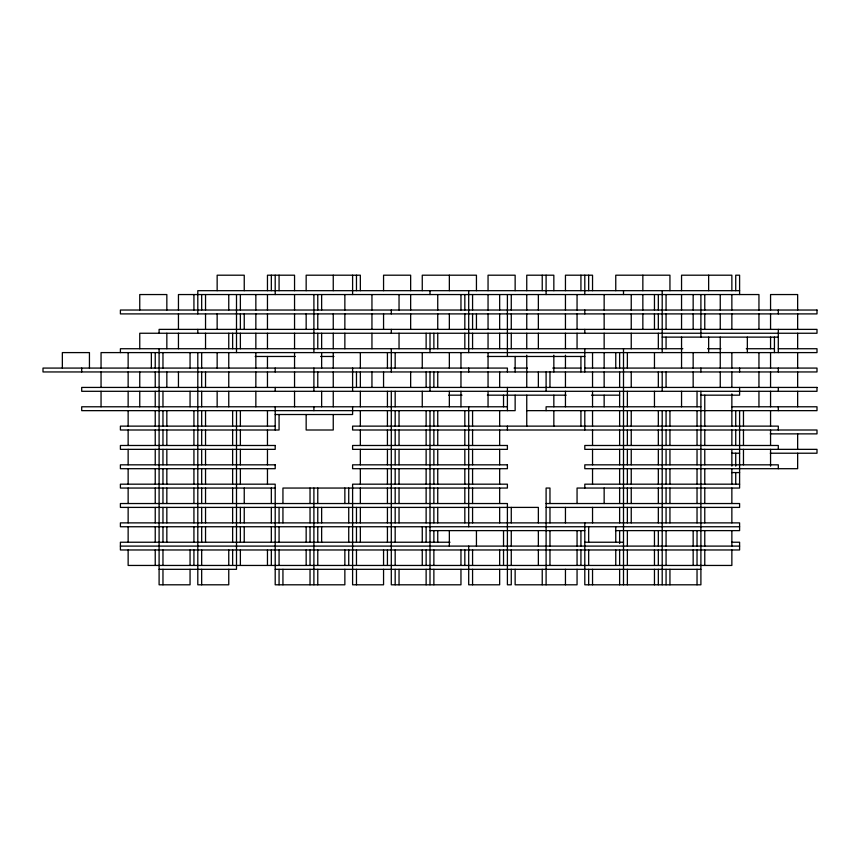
<?xml version="1.0" encoding="UTF-8"?>
<svg xmlns="http://www.w3.org/2000/svg" width="860" height="860" viewBox="0 0 860 860"><rect width="100%" height="100%" fill="white"/><g stroke="black" fill="none" stroke-linecap="round" stroke-linejoin="round"><path stroke-width="1.29" d="M739.6 290.68L197.8 290.68L197.8 313.9M662.2 337.12L778.3 337.12M682.84 348.73L120.4 348.73L120.4 352.6M707.576 348.73L720.916 348.73M746.276 348.73L774.43 348.73M778.3 348.73L817 348.73L817 352.6L101.05 352.6L101.05 368.08M255.183 356.47L295.216 356.47M320.576 356.47L333.916 356.47M487.383 356.47L584.8 356.47M514.076 368.08L527.416 368.08M552.776 368.08L580.93 368.08M584.8 368.08L817 368.08L817 371.95L43 371.95L43 368.08L507.4 368.08L507.4 371.95M448.683 395.17L462.024 395.17M487.383 395.17L566.116 395.17M591.476 395.17L619.63 395.17M700.9 395.17L739.6 395.17L739.6 387.43M507.4 406.78L81.7 406.78L81.7 410.65L515.14 410.65L515.14 395.17M700.9 406.78L546.1 406.78L546.1 410.65M731.591 406.78L817 406.78L817 410.65L526.75 410.65M275.2 414.52L352.6 414.52L352.6 406.78M275.2 426.13L120.4 426.13L120.4 430L279.07 430L279.07 414.52M770.291 433.87L817 433.87L817 430L352.6 430L352.6 426.13L778.3 426.13L778.3 430M731.591 453.22L739.6 453.22M770.291 453.22L817 453.22L817 449.35L584.8 449.35L584.8 445.48L778.3 445.48L778.3 449.35M731.591 472.57L739.6 472.57M739.6 484.18L584.8 484.18L584.8 488.05M275.2 488.05L120.4 488.05L120.4 484.18L275.2 484.18L275.2 584.8L344.86 584.8L344.86 569.32M546.1 503.53L739.6 503.53L739.6 507.4L546.1 507.4M739.6 526.75L120.4 526.75L120.4 522.88L739.6 522.88L739.6 530.62L615.491 530.62M430 530.62L584.8 530.62M450.017 542.23L120.4 542.23L120.4 549.97L739.6 549.97L739.6 542.23L731.591 542.23M584.8 542.23L623.5 542.23M120.4 546.1L739.6 546.1M159.1 569.32L236.5 569.32L236.5 410.65M275.2 569.32L700.9 569.32M797.65 310.03L797.65 294.55L770.56 294.55L770.56 310.03M797.65 313.9L797.65 329.38M797.65 333.25L797.65 348.73M797.65 352.6L797.65 368.08M797.65 371.95L797.65 387.43M797.65 391.3L797.65 406.78M797.65 433.87L797.65 449.35M797.65 453.22L797.65 468.7L584.8 468.7L584.8 464.83L778.3 464.83L778.3 468.7M778.3 310.03L778.3 313.9M778.3 329.38L778.3 352.6M778.3 368.08L778.3 371.95M778.3 387.43L778.3 391.3M778.3 406.78L778.3 410.65M774.43 337.12L774.43 352.6M770.56 313.9L770.56 329.38M770.56 337.12L770.56 348.73M770.56 352.6L770.56 368.08M770.56 371.95L770.56 387.43M770.56 391.3L770.56 406.78M770.56 410.65L770.56 426.13M770.56 430L770.56 445.48M770.56 449.35L770.56 466.12M758.95 310.03L758.95 294.55L178.45 294.55L178.45 310.03M758.95 313.9L758.95 329.38M758.95 352.6L758.95 368.08M758.95 371.95L758.95 387.43M758.95 391.3L758.95 406.78M747.34 337.12L747.34 352.6M743.47 410.65L743.47 426.13M743.47 430L743.47 445.48M743.47 449.35L743.47 464.83M739.6 294.55L739.6 275.2L735.73 275.2L735.73 290.68M739.6 368.08L739.6 371.95M739.6 410.65L739.6 488.05L577.06 488.05L577.06 503.53M735.73 410.65L735.73 426.13M735.73 430L735.73 445.48M735.73 453.22L735.73 466.12M735.73 472.57L735.73 484.18M731.86 290.68L731.86 275.2L681.55 275.2L681.55 290.68M731.86 294.55L731.86 310.03M731.86 313.9L731.86 329.38M731.86 352.6L731.86 368.08M731.86 371.95L731.86 387.43M731.86 393.88L731.86 426.13M731.86 430L731.86 445.48M731.86 449.35L731.86 466.12M731.86 468.7L731.86 484.18M731.86 488.05L731.86 503.53M731.86 507.4L731.86 522.88M731.86 530.62L731.86 546.1M731.86 549.97L731.86 565.45L128.14 565.45L128.14 549.97M720.25 294.55L720.25 310.03M720.25 313.9L720.25 329.38M720.25 337.12L720.25 368.08M720.25 371.95L720.25 387.43M708.64 275.2L708.64 290.68M708.64 337.12L708.64 352.6M704.77 294.55L704.77 310.03M704.77 313.9L704.77 329.38M704.77 395.17L704.77 426.13M704.77 430L704.77 445.48M704.77 449.35L704.77 464.83M704.77 468.7L704.77 484.18M704.77 488.05L704.77 503.53M704.77 507.4L704.77 522.88M704.77 530.62L704.77 546.1M704.77 549.97L704.77 565.45M700.9 294.55L700.9 337.12M700.9 368.08L700.9 371.95M700.9 391.3L700.9 584.8L584.8 584.8L584.8 522.88M697.03 391.3L697.03 406.78M697.03 410.65L697.03 426.13M697.03 430L697.03 445.48M697.03 449.35L697.03 464.83M697.03 468.7L697.03 484.18M697.03 488.05L697.03 503.53M697.03 507.4L697.03 522.88M697.03 530.62L697.03 546.1M697.03 549.97L697.03 565.45M697.03 569.32L697.03 584.8M693.16 294.55L693.16 310.03M693.16 313.9L693.16 329.38M693.16 352.6L693.16 368.08M693.16 371.95L693.16 387.43M693.16 530.62L693.16 546.1M693.16 549.97L693.16 565.45M681.55 294.55L681.55 310.03M681.55 313.9L681.55 329.38M681.55 337.12L681.55 368.08M681.55 391.3L681.55 406.78M669.94 290.68L669.94 275.2L615.76 275.2L615.76 290.68M669.94 410.65L669.94 426.13M669.94 430L669.94 445.48M669.94 449.35L669.94 464.83M669.94 468.7L669.94 484.18M669.94 488.05L669.94 503.53M669.94 507.4L669.94 522.88M669.94 569.32L669.94 584.8M666.07 294.55L666.07 310.03M666.07 313.9L666.07 329.38M666.07 337.12L666.07 348.73M666.07 371.95L666.07 387.43M666.07 410.65L666.07 426.13M666.07 430L666.07 445.48M666.07 449.35L666.07 464.83M666.07 468.7L666.07 484.18M666.07 488.05L666.07 503.53M666.07 507.4L666.07 522.88M666.07 530.62L666.07 546.1M666.07 549.97L666.07 565.45M666.07 569.32L666.07 584.8M662.2 290.68L662.2 352.6M662.2 371.95L662.2 391.3M662.2 410.65L662.2 584.8M658.33 294.55L658.33 310.03M658.33 313.9L658.33 329.38M658.33 333.25L658.33 348.73M658.33 371.95L658.33 387.43M658.33 410.65L658.33 426.13M658.33 430L658.33 445.48M658.33 449.35L658.33 464.83M658.33 468.7L658.33 484.18M658.33 488.05L658.33 503.53M658.33 507.4L658.33 522.88M658.33 530.62L658.33 546.1M658.33 549.97L658.33 565.45M658.33 569.32L658.33 584.8M654.46 294.55L654.46 310.03M654.46 313.9L654.46 329.38M654.46 352.6L654.46 368.08M654.46 391.3L654.46 406.78M654.46 530.62L654.46 546.1M654.46 549.97L654.46 565.45M654.46 569.32L654.46 584.8M642.85 275.2L642.85 290.68M642.85 294.55L642.85 310.03M642.85 313.9L642.85 329.38M631.24 294.55L631.24 310.03M631.24 313.9L631.24 329.38M631.24 333.25L631.24 348.73M631.24 371.95L631.24 387.43M631.24 410.65L631.24 426.13M631.24 430L631.24 445.48M631.24 449.35L631.24 464.83M631.24 468.7L631.24 484.18M631.24 488.05L631.24 503.53M631.24 507.4L631.24 522.88M627.37 352.6L627.37 368.08M627.37 391.3L627.37 406.78M627.37 410.65L627.37 426.13M627.37 430L627.37 445.48M627.37 449.35L627.37 464.83M627.37 468.7L627.37 484.18M627.37 488.05L627.37 503.53M627.37 507.4L627.37 522.88M627.37 530.62L627.37 546.1M627.37 549.97L627.37 565.45M627.37 569.32L627.37 584.8M623.5 290.68L623.5 294.55M623.5 348.73L623.5 584.8M619.63 352.6L619.63 368.08M619.63 371.95L619.63 387.43M619.63 391.3L619.63 406.78M619.63 410.65L619.63 426.13M619.63 430L619.63 445.48M619.63 449.35L619.63 464.83M619.63 468.7L619.63 484.18M619.63 488.05L619.63 503.53M619.63 507.4L619.63 522.88M619.63 530.62L619.63 543.52M619.63 549.97L619.63 565.45M619.63 569.32L619.63 584.8M615.76 352.6L615.76 368.08M615.76 526.75L615.76 542.23M615.76 549.97L615.76 565.45M604.15 294.55L604.15 310.03M604.15 313.9L604.15 329.38M604.15 333.25L604.15 348.73M604.15 352.6L604.15 368.08M604.15 371.95L604.15 387.43M604.15 395.17L604.15 406.78M604.15 488.05L604.15 503.53M592.54 290.68L592.54 275.2L565.45 275.2L565.45 290.68M592.54 352.6L592.54 368.08M592.54 371.95L592.54 387.43M592.54 391.3L592.54 406.78M592.54 410.65L592.54 426.13M592.54 430L592.54 445.48M592.54 449.35L592.54 464.83M592.54 468.7L592.54 484.18M592.54 507.4L592.54 522.88M592.54 569.32L592.54 584.8M588.67 275.2L588.67 290.68M588.67 526.75L588.67 542.23M588.67 549.97L588.67 565.45M588.67 569.32L588.67 584.8M584.8 275.2L584.8 294.55M584.8 310.03L584.8 313.9M584.8 329.38L584.8 333.25M584.8 348.73L584.8 371.95M584.8 410.65L584.8 430M580.93 275.2L580.93 290.68M580.93 356.47L580.93 371.95M580.93 410.65L580.93 426.13M580.93 530.62L580.93 546.1M580.93 549.97L580.93 565.45M577.06 294.55L577.06 310.03M577.06 313.9L577.06 329.38M577.06 333.25L577.06 348.73M577.06 530.62L577.06 546.1M577.06 549.97L577.06 565.45M577.06 569.32L577.06 584.8L515.14 584.8L515.14 569.32M565.45 294.55L565.45 310.03M565.45 313.9L565.45 329.38M565.45 333.25L565.45 348.73M565.45 355.18L565.45 368.08M565.45 371.95L565.45 387.43M565.45 391.3L565.45 406.78M565.45 507.4L565.45 522.88M565.45 569.32L565.45 584.8M553.84 290.68L553.84 275.2L526.75 275.2L526.75 290.68M553.84 355.18L553.84 371.95M553.84 395.17L553.84 406.78M553.84 410.65L553.84 426.13M549.97 371.95L549.97 387.43M549.97 503.53L549.97 488.05L546.1 488.05L546.1 584.8M549.97 507.4L549.97 522.88M549.97 530.62L549.97 546.1M549.97 549.97L549.97 565.45M546.1 275.2L546.1 294.55M546.1 371.95L546.1 391.3M542.23 275.2L542.23 290.68M542.23 569.32L542.23 584.8M538.36 294.55L538.36 310.03M538.36 313.9L538.36 329.38M538.36 333.25L538.36 348.73M538.36 371.95L538.36 387.43M538.36 522.88L538.36 507.4L120.4 507.4L120.4 503.53L507.4 503.53L507.4 584.8L511.27 584.8L511.27 569.32M538.36 530.62L538.36 546.1M538.36 549.97L538.36 565.45M526.75 294.55L526.75 310.03M526.75 313.9L526.75 329.38M526.75 333.25L526.75 348.73M526.75 355.18L526.75 387.43M526.75 395.17L526.75 426.13M515.14 290.68L515.14 275.2L488.05 275.2L488.05 290.68M515.14 356.47L515.14 371.95M511.27 294.55L511.27 310.03M511.27 313.9L511.27 329.38M511.27 333.25L511.27 348.73M511.27 507.4L511.27 522.88M511.27 530.62L511.27 546.1M511.27 549.97L511.27 565.45M507.4 294.55L507.4 356.47M507.4 387.43L507.4 410.65M507.4 426.13L507.4 430M503.53 395.17L503.53 406.78M503.53 530.62L503.53 546.1M503.53 549.97L503.53 565.45M499.66 294.55L499.66 310.03M499.66 313.9L499.66 329.38M499.66 333.25L499.66 348.73M499.66 371.95L499.66 387.43M499.66 410.65L499.66 426.13M499.66 430L499.66 445.48M499.66 449.35L499.66 464.83M499.66 468.7L499.66 484.18M499.66 488.05L499.66 503.53M499.66 507.4L499.66 522.88M499.66 549.97L499.66 565.45M499.66 569.32L499.66 584.8L468.7 584.8L468.7 546.1M488.05 294.55L488.05 310.03M488.05 313.9L488.05 329.38M488.05 333.25L488.05 348.73M488.05 352.6L488.05 368.08M488.05 371.95L488.05 387.43M488.05 391.3L488.05 406.78M476.44 290.68L476.44 275.2L422.26 275.2L422.26 290.68M476.44 313.9L476.44 329.38M476.44 530.62L476.44 546.1M472.57 294.55L472.57 310.03M472.57 313.9L472.57 329.38M472.57 333.25L472.57 348.73M472.57 410.65L472.57 426.13M472.57 430L472.57 445.48M472.57 449.35L472.57 464.83M472.57 468.7L472.57 484.18M472.57 488.05L472.57 503.53M472.57 507.4L472.57 522.88M472.57 549.97L472.57 565.45M472.57 569.32L472.57 584.8M468.7 290.68L468.7 352.6M468.7 368.08L468.7 371.95M468.7 406.78L468.7 526.75M464.83 294.55L464.83 310.03M464.83 313.9L464.83 329.38M464.83 333.25L464.83 348.73M464.83 410.65L464.83 426.13M464.83 430L464.83 445.48M464.83 449.35L464.83 464.83M464.83 468.7L464.83 484.18M464.83 488.05L464.83 503.53M464.83 507.4L464.83 522.88M464.83 549.97L464.83 565.45M460.96 294.55L460.96 310.03M460.96 352.6L460.96 368.08M460.96 371.95L460.96 387.43M460.96 391.3L460.96 406.78M460.96 549.97L460.96 565.45M460.96 569.32L460.96 584.8L391.3 584.8L391.3 391.3M449.35 275.2L449.35 290.68M449.35 313.9L449.35 329.38M449.35 352.6L449.35 368.08M449.35 391.3L449.35 406.78M449.35 530.62L449.35 546.1M437.74 294.55L437.74 310.03M437.74 313.9L437.74 329.38M437.74 333.25L437.74 348.73M437.74 371.95L437.74 387.43M437.74 410.65L437.74 426.13M437.74 430L437.74 445.48M437.74 449.35L437.74 464.83M437.74 468.7L437.74 484.18M437.74 488.05L437.74 503.53M437.74 507.4L437.74 522.88M437.74 530.62L437.74 542.23M433.87 333.25L433.87 348.73M433.87 371.95L433.87 387.43M433.87 410.65L433.87 426.13M433.87 430L433.87 445.48M433.87 449.35L433.87 464.83M433.87 468.7L433.87 484.18M433.87 488.05L433.87 503.53M433.87 507.4L433.87 522.88M433.87 530.62L433.87 542.23M433.87 549.97L433.87 565.45M433.87 569.32L433.87 584.8M430 290.68L430 294.55M430 333.25L430 352.6M430 371.95L430 391.3M430 410.65L430 584.8M426.13 333.25L426.13 348.73M426.13 371.95L426.13 387.43M426.13 410.65L426.13 426.13M426.13 430L426.13 445.48M426.13 449.35L426.13 464.83M426.13 468.7L426.13 484.18M426.13 488.05L426.13 503.53M426.13 507.4L426.13 522.88M426.13 526.75L426.13 542.23M426.13 549.97L426.13 565.45M426.13 569.32L426.13 584.8M422.26 352.6L422.26 368.08M422.26 391.3L422.26 406.78M422.26 526.75L422.26 542.23M422.26 549.97L422.26 565.45M410.65 290.68L410.65 275.2L383.56 275.2L383.56 290.68M410.65 294.55L410.65 310.03M410.65 313.9L410.65 329.38M410.65 371.95L410.65 387.43M399.04 294.55L399.04 310.03M399.04 333.25L399.04 348.73M399.04 410.65L399.04 426.13M399.04 430L399.04 445.48M399.04 449.35L399.04 464.83M399.04 468.7L399.04 484.18M399.04 488.05L399.04 503.53M399.04 507.4L399.04 522.88M399.04 569.32L399.04 584.8M395.17 352.6L395.17 368.08M395.17 391.3L395.17 406.78M395.17 410.65L395.17 426.13M395.17 430L395.17 445.48M395.17 449.35L395.17 464.83M395.17 468.7L395.17 484.18M395.17 488.05L395.17 503.53M395.17 507.4L395.17 522.88M395.17 526.75L395.17 542.23M395.17 549.97L395.17 565.45M395.17 569.32L395.17 584.8M391.3 310.03L391.3 313.9M391.3 329.38L391.3 333.25M391.3 348.73L391.3 371.95M387.43 352.6L387.43 368.08M387.43 391.3L387.43 406.78M387.43 410.65L387.43 426.13M387.43 430L387.43 445.48M387.43 449.35L387.43 464.83M387.43 468.7L387.43 484.18M387.43 488.05L387.43 503.53M387.43 507.4L387.43 522.88M387.43 526.75L387.43 542.23M387.43 549.97L387.43 565.45M383.56 313.9L383.56 329.38M383.56 371.95L383.56 387.43M383.56 549.97L383.56 565.45M383.56 569.32L383.56 584.8L352.6 584.8L352.6 484.18L507.4 484.18L507.4 488.05L282.94 488.05L282.94 503.53M371.95 294.55L371.95 310.03M371.95 313.9L371.95 329.38M371.95 333.25L371.95 348.73M371.95 371.95L371.95 387.43M360.34 290.68L360.34 275.2L306.16 275.2L306.16 290.68M360.34 352.6L360.34 368.08M360.34 371.95L360.34 387.43M360.34 391.3L360.34 406.78M360.34 410.65L360.34 426.13M360.34 430L360.34 445.48M360.34 449.35L360.34 464.83M360.34 468.7L360.34 484.18M360.34 488.05L360.34 503.53M360.34 507.4L360.34 522.88M360.34 526.75L360.34 542.23M356.47 275.2L356.47 290.68M356.47 371.95L356.47 387.43M356.47 507.4L356.47 522.88M356.47 526.75L356.47 542.23M356.47 549.97L356.47 565.45M356.47 569.32L356.47 584.8M352.6 275.2L352.6 294.55M352.6 368.08L352.6 391.3M348.73 488.05L348.73 503.53M348.73 507.4L348.73 522.88M348.73 526.75L348.73 542.23M348.73 549.97L348.73 565.45M344.86 294.55L344.86 310.03M344.86 313.9L344.86 329.38M344.86 333.25L344.86 348.73M344.86 488.05L344.86 503.53M344.86 549.97L344.86 565.45M333.25 275.2L333.25 290.68M333.25 313.9L333.25 329.38M333.25 333.25L333.25 348.73M333.25 352.6L333.25 368.08M333.25 371.95L333.25 387.43M333.25 391.3L333.25 406.78M333.25 414.52L333.25 430L306.16 430L306.16 414.52M321.64 294.55L321.64 310.03M321.64 333.25L321.64 348.73M321.64 352.6L321.64 368.08M321.64 391.3L321.64 406.78M321.64 507.4L321.64 522.88M321.64 526.75L321.64 542.23M317.77 294.55L317.77 310.03M317.77 313.9L317.77 329.38M317.77 333.25L317.77 348.73M317.77 371.95L317.77 387.43M317.77 488.05L317.77 503.53M317.77 507.4L317.77 522.88M317.77 526.75L317.77 542.23M317.77 549.97L317.77 565.45M317.77 569.32L317.77 584.8M313.9 294.55L313.9 352.6M313.9 368.08L313.9 391.3M313.9 406.78L313.9 410.65M313.9 488.05L313.9 584.8M310.03 488.05L310.03 503.53M310.03 507.4L310.03 522.88M310.03 526.75L310.03 542.23M310.03 549.97L310.03 565.45M310.03 569.32L310.03 584.8M306.16 313.9L306.16 329.38M306.16 526.75L306.16 542.23M306.16 549.97L306.16 565.45M294.55 290.68L294.55 275.2L267.46 275.2L267.46 290.68M294.55 294.55L294.55 310.03M294.55 313.9L294.55 329.38M294.55 333.25L294.55 348.73M294.55 352.6L294.55 368.08M294.55 371.95L294.55 387.43M294.55 391.3L294.55 406.78M282.94 507.4L282.94 522.88M282.94 569.32L282.94 584.8M279.07 275.2L279.07 290.68M279.07 507.4L279.07 522.88M279.07 526.75L279.07 542.23M279.07 549.97L279.07 565.45M279.07 569.32L279.07 584.8M275.2 275.2L275.2 294.55M275.2 368.08L275.2 371.95M275.2 387.43L275.2 391.3M275.2 406.78L275.2 430M271.33 275.2L271.33 290.68M271.33 488.05L271.33 503.53M271.33 507.4L271.33 522.88M271.33 526.75L271.33 542.23M271.33 549.97L271.33 565.45M267.46 294.55L267.46 310.03M267.46 313.9L267.46 329.38M267.46 333.25L267.46 348.73M267.46 356.47L267.46 368.08M267.46 371.95L267.46 387.43M267.46 410.65L267.46 426.13M267.46 430L267.46 445.48M267.46 449.35L267.46 464.83M267.46 468.7L267.46 484.18M267.46 549.97L267.46 565.45M255.85 294.55L255.85 310.03M255.85 313.9L255.85 329.38M255.85 333.25L255.85 348.73M255.85 352.6L255.85 368.08M255.85 371.95L255.85 387.43M255.85 391.3L255.85 406.78M244.24 290.68L244.24 275.2L217.15 275.2L217.15 290.68M244.24 313.9L244.24 329.38M244.24 488.05L244.24 503.53M244.24 507.4L244.24 522.88M244.24 526.75L244.24 542.23M240.37 294.55L240.37 310.03M240.37 313.9L240.37 329.38M240.37 333.25L240.37 348.73M240.37 410.65L240.37 426.13M240.37 430L240.37 445.48M240.37 449.35L240.37 464.83M240.37 468.7L240.37 484.18M240.37 507.4L240.37 522.88M240.37 526.75L240.37 542.23M240.37 549.97L240.37 565.45M236.5 294.55L236.5 352.6M232.63 333.25L232.63 348.73M232.63 410.65L232.63 426.13M232.63 430L232.63 445.48M232.63 449.35L232.63 464.83M232.63 468.7L232.63 484.18M232.63 488.05L232.63 503.53M232.63 507.4L232.63 522.88M232.63 526.75L232.63 542.23M232.63 549.97L232.63 565.45M228.76 294.55L228.76 310.03M228.76 333.25L228.76 348.73M228.76 352.6L228.76 368.08M228.76 371.95L228.76 387.43M228.76 391.3L228.76 406.78M228.76 549.97L228.76 565.45M228.76 569.32L228.76 584.8L197.8 584.8L197.8 352.6M217.15 313.9L217.15 329.38M217.15 352.6L217.15 368.08M217.15 391.3L217.15 406.78M205.54 294.55L205.54 310.03M205.54 313.9L205.54 329.38M205.54 333.25L205.54 348.73M205.54 371.95L205.54 387.43M205.54 410.65L205.54 426.13M205.54 430L205.54 445.48M205.54 449.35L205.54 464.83M205.54 468.7L205.54 484.18M205.54 488.05L205.54 503.53M205.54 507.4L205.54 522.88M205.54 526.75L205.54 542.23M201.67 294.55L201.67 310.03M201.67 352.6L201.67 368.08M201.67 371.95L201.67 387.43M201.67 391.3L201.67 406.78M201.67 410.65L201.67 426.13M201.67 430L201.67 445.48M201.67 449.35L201.67 464.83M201.67 468.7L201.67 484.18M201.67 488.05L201.67 503.53M201.67 507.4L201.67 522.88M201.67 526.75L201.67 542.23M201.67 549.97L201.67 565.45M201.67 569.32L201.67 584.8M197.8 329.38L197.8 333.25M193.93 294.55L193.93 310.03M193.93 410.65L193.93 426.13M193.93 430L193.93 445.48M193.93 449.35L193.93 464.83M193.93 468.7L193.93 484.18M193.93 488.05L193.93 503.53M193.93 507.4L193.93 522.88M193.93 526.75L193.93 542.23M193.93 549.97L193.93 565.45M190.06 352.6L190.06 368.08M190.06 391.3L190.06 406.78M190.06 549.97L190.06 565.45M190.06 569.32L190.06 584.8L159.1 584.8L159.1 348.73M178.45 313.9L178.45 329.38M178.45 333.25L178.45 348.73M178.45 371.95L178.45 387.43M166.84 310.03L166.84 294.55L139.75 294.55L139.75 310.03M166.84 333.25L166.84 348.73M166.84 371.95L166.84 387.43M166.84 410.65L166.84 426.13M166.84 430L166.84 445.48M166.84 449.35L166.84 464.83M166.84 468.7L166.84 484.18M166.84 488.05L166.84 503.53M166.84 507.4L166.84 522.88M166.84 526.75L166.84 542.23M162.97 352.6L162.97 368.08M162.97 391.3L162.97 406.78M162.97 410.65L162.97 426.13M162.97 430L162.97 445.48M162.97 449.35L162.97 464.83M162.97 468.7L162.97 484.18M162.97 488.05L162.97 503.53M162.97 507.4L162.97 522.88M162.97 526.75L162.97 542.23M162.97 549.97L162.97 565.45M162.97 569.32L162.97 584.8M159.1 333.25L159.1 329.38L817 329.38L817 333.25L139.75 333.25L139.75 348.73M155.23 352.6L155.23 368.08M155.23 371.95L155.23 387.43M155.23 391.3L155.23 406.78M155.23 410.65L155.23 426.13M155.23 430L155.23 445.48M155.23 449.35L155.23 464.83M155.23 468.7L155.23 484.18M155.23 488.05L155.23 503.53M155.23 507.4L155.23 522.88M155.23 526.75L155.23 542.23M155.23 549.97L155.23 565.45M151.36 352.6L151.36 368.08M139.75 371.95L139.75 387.43M139.75 391.3L139.75 406.78M128.14 352.6L128.14 368.08M128.14 371.95L128.14 387.43M128.14 391.3L128.14 406.78M128.14 410.65L128.14 426.13M128.14 430L128.14 445.48M128.14 449.35L128.14 464.83M128.14 468.7L128.14 484.18M128.14 488.05L128.14 503.53M128.14 507.4L128.14 522.88M128.14 526.75L128.14 542.23M101.05 371.95L101.05 387.43M101.05 391.3L101.05 406.78M89.44 368.08L89.44 352.6L62.35 352.6L62.35 368.08M81.7 368.08L81.7 371.95M817 310.03L120.4 310.03L120.4 313.9L817 313.9L817 310.03M817 387.43L81.7 387.43L81.7 391.3L817 391.3L817 387.43M275.2 445.48L120.4 445.48L120.4 449.35L275.2 449.35L275.2 445.48M507.4 445.48L352.6 445.48L352.6 449.35L507.4 449.35L507.4 445.48M275.2 464.83L120.4 464.83L120.4 468.7L275.2 468.7L275.2 464.83M507.4 464.83L352.6 464.83L352.6 468.7L507.4 468.7L507.4 464.83"/></g></svg>
